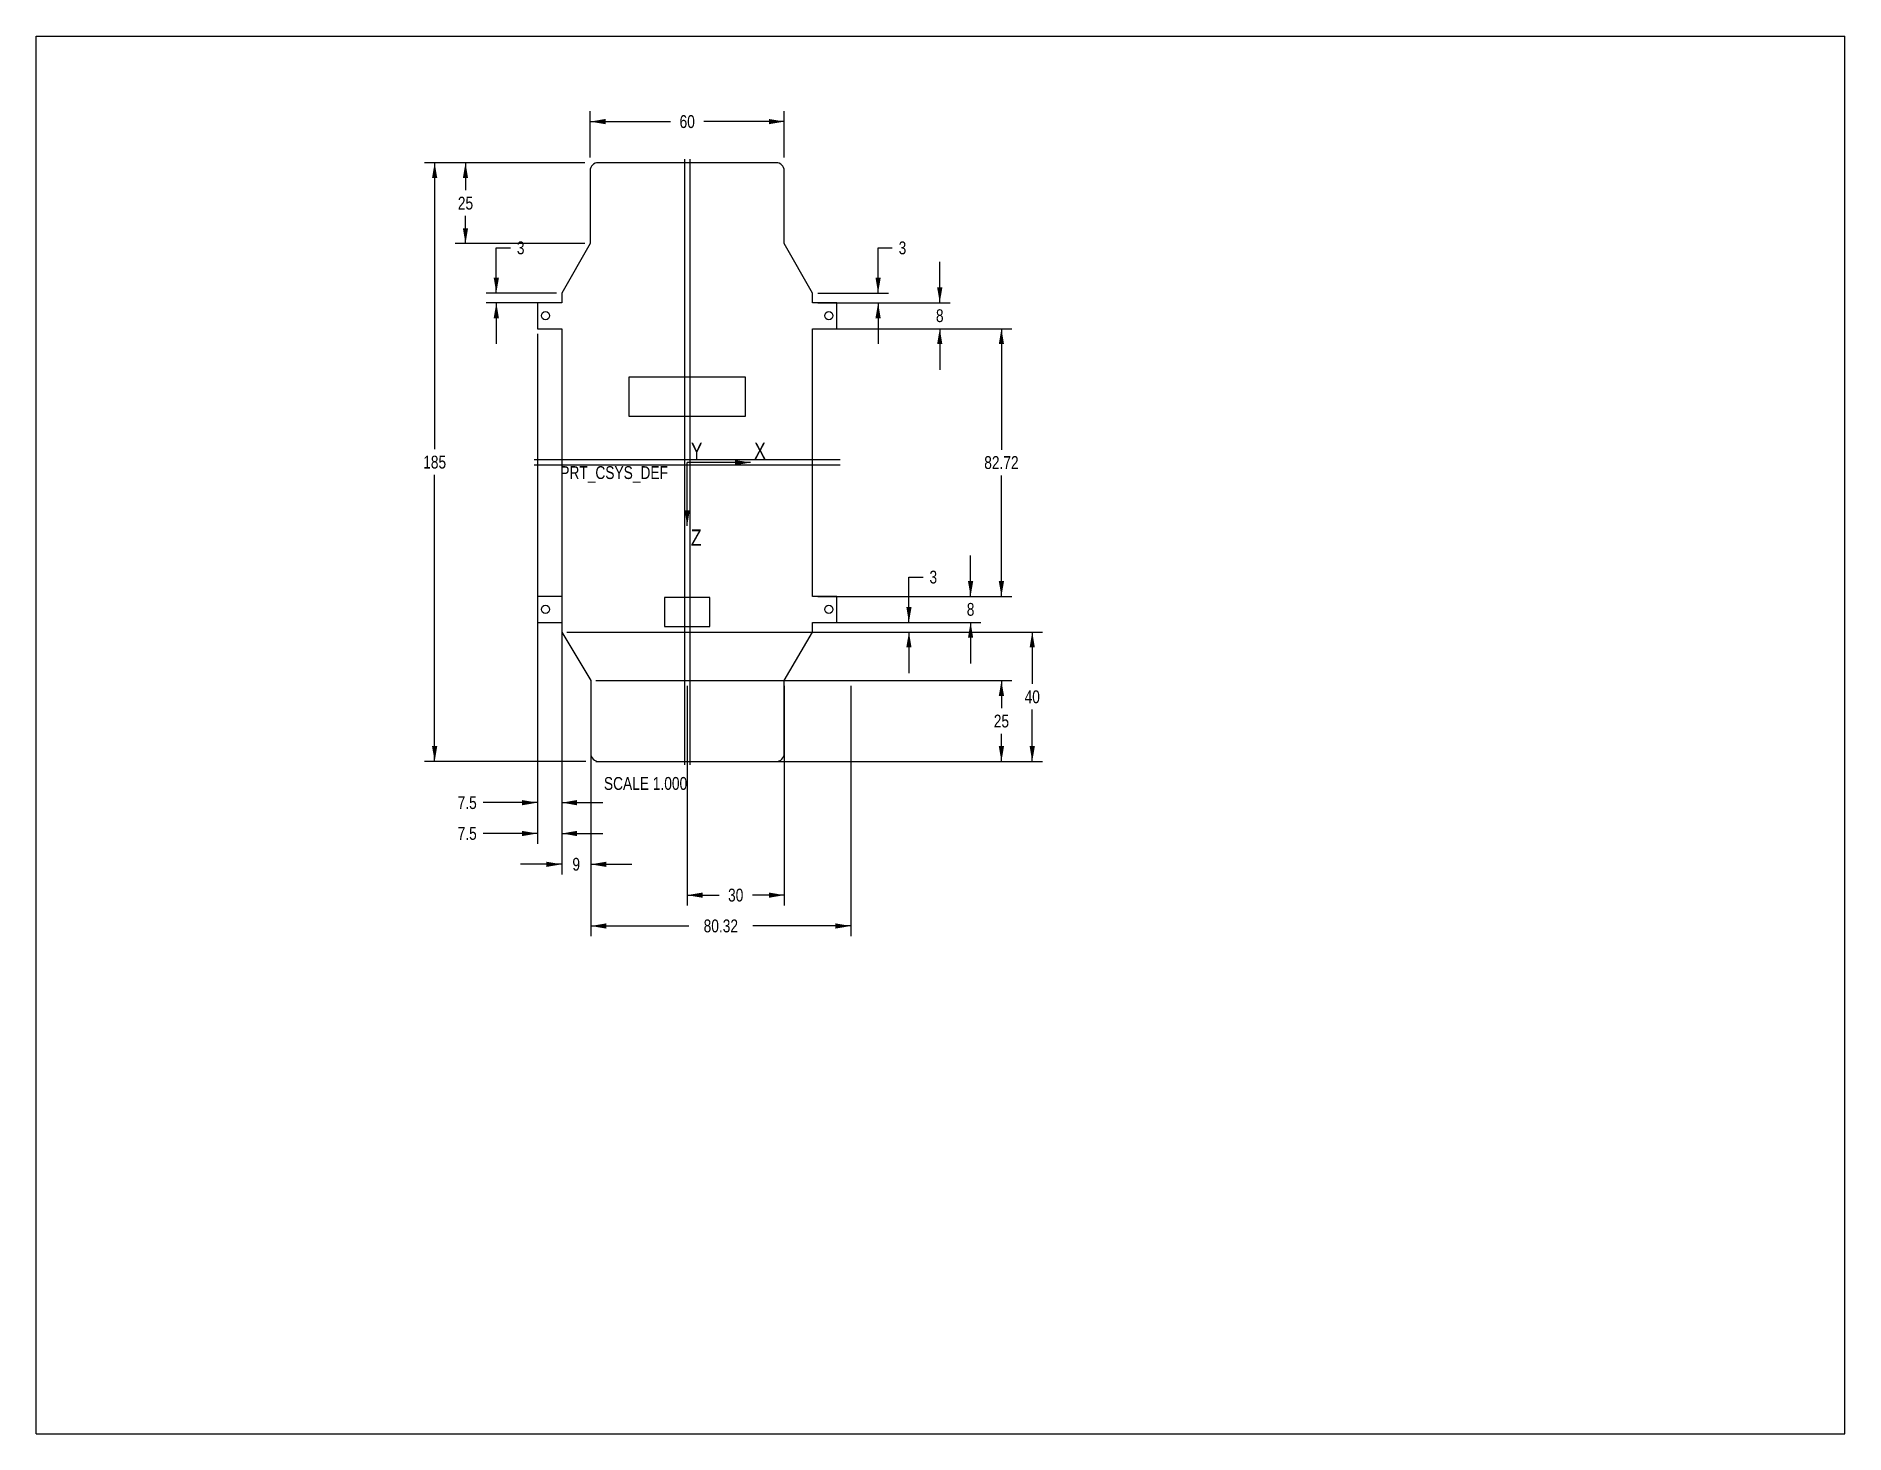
# Model space of a CAD drawing. Header units: inches. Extents: x 0 to 22, y 0 to 17.
import ezdxf

# ---------------------------------------------------------------- set-up
doc = ezdxf.new("R2010")
doc.units = ezdxf.units.IN
doc.header["$LTSCALE"] = 1.21
doc.header["$MEASUREMENT"] = 0
doc.layers.get('0').update_dxf_attribs({"linetype": 'CONTINUOUS'})
for name, color, linetype in [('01___PRT_ALL_DTM_PLN', 7, 'CONTINUOUS'), ('02___PRT_ALL_AXES', 7, 'CONTINUOUS'), ('05___PRT_ALL_DTM_CSYS', 7, 'CONTINUOUS')]:
    doc.layers.add(name, color=color, linetype=linetype)
doc.styles.get("Standard").update_dxf_attribs({"font": 'txt', "width": 0.8})
doc.dimstyles.new('DIMSTYLE_1', dxfattribs={"dimtxt": 0.15625, "dimasz": 0.1875, "dimexe": 0.125, "dimexo": 0.0625, "dimgap": 0.078125, "dimtad": 0, "dimtih": 1, "dimtoh": 1, "dimzin": 4, "dimdsep": 46, "dimtxsty": 'STANDARD', "dimblk": '_FILLED', "dimblk1": '_FILLED', "dimblk2": '_FILLED', "dimcen": 0.09, "dimazin": 1, "dimtfac": 1, "dimtofl": 0, "dimtmove": 0, "dimatfit": 3, "dimldrblk": '_FILLED', "dimfxl": 1, "dimtolj": 1, "dimtzin": 4, "dimarcsym": 0})

# ---------------------------------------------------------------- blocks, each defined once
blk = doc.blocks.new('_FILLED')
at = {"color": 0, "linetype": 'BYBLOCK'}
blk.add_solid([(0, 0), (-1, 0.17), (-1, -0.17)], dxfattribs=at)
blk = doc.blocks.new('*D0')
at = {"color": 2, "linetype": 'CONTINUOUS'}
for p, q in [((10.241, 13.875), (10.241, 14.425)), ((10.241, 14.425), (10.413, 14.425)), ((9.508, 13.875), (10.366, 13.875)), ((9.508, 13.757), (10.366, 13.757)), ((10.241, 13.757), (10.241, 13.257))]:
    blk.add_line(p, q, dxfattribs=at)
at = {"color": 2, "linetype": 'CONTINUOUS', "xscale": 0.1875, "yscale": 0.1875, "zscale": 0.1875}
for p, rotation in [((10.241, 13.875), 270), ((10.241, 13.757), 90)]:
    blk.add_blockref('_FILLED', p, dxfattribs=dict(at, rotation=rotation))
at = {"color": 2, "linetype": 'CONTINUOUS', "insert": (10.491, 14.503), "char_height": 0.156, "width": 0.125, "attachment_point": 1, "line_spacing_factor": 0.9}
blk.add_mtext('3', dxfattribs=at)
blk = doc.blocks.new('*D1')
at = {"color": 2, "linetype": 'CONTINUOUS'}
for p, q in [((6.809, 9.162), (11.866, 9.162)), ((11.741, 9.162), (11.741, 8.826)), ((11.741, 8.177), (11.741, 8.513)), ((6.809, 8.177), (11.866, 8.177))]:
    blk.add_line(p, q, dxfattribs=at)
at = {"color": 2, "linetype": 'CONTINUOUS', "xscale": 0.1875, "yscale": 0.1875, "zscale": 0.1875}
for p, rotation in [((11.741, 9.162), 90), ((11.741, 8.177), 270)]:
    blk.add_blockref('_FILLED', p, dxfattribs=dict(at, rotation=rotation))
at = {"color": 2, "linetype": 'CONTINUOUS', "insert": (11.741, 8.748), "char_height": 0.1562, "width": 0.25, "attachment_point": 2, "line_spacing_factor": 0.9}
blk.add_mtext('25', dxfattribs=at)
blk = doc.blocks.new('*D2')
at = {"color": 2, "linetype": 'CONTINUOUS'}
for p, q in [((6.392, 9.69), (6.392, 6.802)), ((6.747, 9.099), (6.747, 6.802)), ((6.392, 6.927), (5.892, 6.927)), ((6.747, 6.927), (7.247, 6.927))]:
    blk.add_line(p, q, dxfattribs=at)
at = {"color": 2, "linetype": 'CONTINUOUS', "xscale": 0.1875, "yscale": 0.1875, "zscale": 0.1875}
blk.add_blockref('_FILLED', (6.392, 6.927), dxfattribs=at)
at = {"color": 2, "linetype": 'CONTINUOUS', "xscale": 0.1875, "yscale": 0.1875, "zscale": 0.1875, "rotation": 180}
blk.add_blockref('_FILLED', (6.747, 6.927), dxfattribs=at)
at = {"color": 2, "linetype": 'CONTINUOUS', "insert": (6.569, 7.006), "char_height": 0.156, "width": 0.125, "attachment_point": 2, "line_spacing_factor": 0.9}
blk.add_mtext('9', dxfattribs=at)
blk = doc.blocks.new('*D3')
at = {"color": 2, "linetype": 'CONTINUOUS'}
for p, q in [((7.919, 9.099), (7.919, 6.427)), ((9.1, 9.099), (9.1, 6.427)), ((7.919, 6.552), (8.306, 6.552)), ((9.1, 6.552), (8.712, 6.552))]:
    blk.add_line(p, q, dxfattribs=at)
at = {"color": 2, "linetype": 'CONTINUOUS', "xscale": 0.1875, "yscale": 0.1875, "zscale": 0.1875, "rotation": 180}
blk.add_blockref('_FILLED', (7.919, 6.552), dxfattribs=at)
at = {"color": 2, "linetype": 'CONTINUOUS', "xscale": 0.1875, "yscale": 0.1875, "zscale": 0.1875}
blk.add_blockref('_FILLED', (9.1, 6.552), dxfattribs=at)
at = {"color": 2, "linetype": 'CONTINUOUS', "insert": (8.509, 6.631), "char_height": 0.1562, "width": 0.25, "attachment_point": 2, "line_spacing_factor": 0.9}
blk.add_mtext('30', dxfattribs=at)
blk = doc.blocks.new('*D4')
at = {"color": 2, "linetype": 'CONTINUOUS'}
for p, q in [((6.455, 9.752), (12.241, 9.752)), ((12.116, 9.752), (12.116, 9.121)), ((12.116, 8.177), (12.116, 8.809)), ((9.162, 8.177), (12.241, 8.177))]:
    blk.add_line(p, q, dxfattribs=at)
at = {"color": 2, "linetype": 'CONTINUOUS', "xscale": 0.1875, "yscale": 0.1875, "zscale": 0.1875}
for p, rotation in [((12.116, 9.752), 90), ((12.116, 8.177), 270)]:
    blk.add_blockref('_FILLED', p, dxfattribs=dict(at, rotation=rotation))
at = {"color": 2, "linetype": 'CONTINUOUS', "insert": (12.116, 9.043), "char_height": 0.1562, "width": 0.25, "attachment_point": 2, "line_spacing_factor": 0.9}
blk.add_mtext('40', dxfattribs=at)
blk = doc.blocks.new('*D5')
at = {"color": 2, "linetype": 'CONTINUOUS'}
for p, q in [((6.738, 15.523), (6.738, 16.086)), ((9.1, 15.523), (9.1, 16.086)), ((6.738, 15.961), (7.716, 15.961)), ((9.1, 15.961), (8.122, 15.961))]:
    blk.add_line(p, q, dxfattribs=at)
at = {"color": 2, "linetype": 'CONTINUOUS', "xscale": 0.1875, "yscale": 0.1875, "zscale": 0.1875, "rotation": 180}
blk.add_blockref('_FILLED', (6.738, 15.961), dxfattribs=at)
at = {"color": 2, "linetype": 'CONTINUOUS', "xscale": 0.1875, "yscale": 0.1875, "zscale": 0.1875}
blk.add_blockref('_FILLED', (9.1, 15.961), dxfattribs=at)
at = {"color": 2, "linetype": 'CONTINUOUS', "insert": (7.919, 16.039), "char_height": 0.1562, "width": 0.25, "attachment_point": 2, "line_spacing_factor": 0.9}
blk.add_mtext('60', dxfattribs=at)
blk = doc.blocks.new('*D6')
at = {"color": 2, "linetype": 'CONTINUOUS'}
for p, q in [((6.675, 15.461), (5.097, 15.461)), ((5.222, 15.461), (5.222, 15.125)), ((5.222, 14.477), (5.222, 14.813)), ((6.675, 14.477), (5.097, 14.477))]:
    blk.add_line(p, q, dxfattribs=at)
at = {"color": 2, "linetype": 'CONTINUOUS', "xscale": 0.1875, "yscale": 0.1875, "zscale": 0.1875}
for p, rotation in [((5.222, 15.461), 90), ((5.222, 14.477), 270)]:
    blk.add_blockref('_FILLED', p, dxfattribs=dict(at, rotation=rotation))
at = {"color": 2, "linetype": 'CONTINUOUS', "insert": (5.222, 15.047), "char_height": 0.1562, "width": 0.25, "attachment_point": 2, "line_spacing_factor": 0.9}
blk.add_mtext('25', dxfattribs=at)
blk = doc.blocks.new('*D7')
at = {"color": 2, "linetype": 'CONTINUOUS'}
for p, q in [((6.097, 13.38), (6.097, 7.177)), ((6.392, 13.38), (6.392, 7.177)), ((6.097, 7.302), (5.438, 7.302)), ((6.392, 7.302), (6.892, 7.302))]:
    blk.add_line(p, q, dxfattribs=at)
at = {"color": 2, "linetype": 'CONTINUOUS', "xscale": 0.1875, "yscale": 0.1875, "zscale": 0.1875}
blk.add_blockref('_FILLED', (6.097, 7.302), dxfattribs=at)
at = {"color": 2, "linetype": 'CONTINUOUS', "xscale": 0.1875, "yscale": 0.1875, "zscale": 0.1875, "rotation": 180}
blk.add_blockref('_FILLED', (6.392, 7.302), dxfattribs=at)
at = {"color": 2, "linetype": 'CONTINUOUS', "insert": (5.359, 7.381), "char_height": 0.1562, "width": 0.375, "attachment_point": 3, "line_spacing_factor": 0.9}
blk.add_mtext('7.5', dxfattribs=at)
blk = doc.blocks.new('*D8')
at = {"color": 2, "linetype": 'CONTINUOUS'}
for p, q in [((5.597, 13.875), (5.597, 14.425)), ((5.597, 14.425), (5.769, 14.425)), ((6.33, 13.875), (5.472, 13.875)), ((6.33, 13.757), (5.472, 13.757)), ((5.597, 13.757), (5.597, 13.257))]:
    blk.add_line(p, q, dxfattribs=at)
at = {"color": 2, "linetype": 'CONTINUOUS', "xscale": 0.1875, "yscale": 0.1875, "zscale": 0.1875}
for p, rotation in [((5.597, 13.875), 270), ((5.597, 13.757), 90)]:
    blk.add_blockref('_FILLED', p, dxfattribs=dict(at, rotation=rotation))
at = {"color": 2, "linetype": 'CONTINUOUS', "insert": (5.847, 14.503), "char_height": 0.156, "width": 0.125, "attachment_point": 1, "line_spacing_factor": 0.9}
blk.add_mtext('3', dxfattribs=at)
blk = doc.blocks.new('*D9')
at = {"color": 2, "linetype": 'CONTINUOUS'}
for p, q in [((10.991, 13.757), (10.991, 14.257)), ((9.803, 13.757), (11.116, 13.757)), ((9.803, 13.442), (11.116, 13.442)), ((10.991, 13.442), (10.991, 12.942))]:
    blk.add_line(p, q, dxfattribs=at)
at = {"color": 2, "linetype": 'CONTINUOUS', "xscale": 0.1875, "yscale": 0.1875, "zscale": 0.1875}
for p, rotation in [((10.991, 13.757), 270), ((10.991, 13.442), 90)]:
    blk.add_blockref('_FILLED', p, dxfattribs=dict(at, rotation=rotation))
at = {"color": 2, "linetype": 'CONTINUOUS', "insert": (10.991, 13.678), "char_height": 0.156, "width": 0.125, "attachment_point": 2, "line_spacing_factor": 0.9}
blk.add_mtext('8', dxfattribs=at)
blk = doc.blocks.new('*D10')
at = {"color": 2, "linetype": 'CONTINUOUS'}
for p, q in [((6.097, 10.123), (6.097, 7.552)), ((6.392, 10.123), (6.392, 7.552)), ((6.097, 7.677), (5.438, 7.677)), ((6.392, 7.677), (6.892, 7.677))]:
    blk.add_line(p, q, dxfattribs=at)
at = {"color": 2, "linetype": 'CONTINUOUS', "xscale": 0.1875, "yscale": 0.1875, "zscale": 0.1875}
blk.add_blockref('_FILLED', (6.097, 7.677), dxfattribs=at)
at = {"color": 2, "linetype": 'CONTINUOUS', "xscale": 0.1875, "yscale": 0.1875, "zscale": 0.1875, "rotation": 180}
blk.add_blockref('_FILLED', (6.392, 7.677), dxfattribs=at)
at = {"color": 2, "linetype": 'CONTINUOUS', "insert": (5.359, 7.756), "char_height": 0.1562, "width": 0.375, "attachment_point": 3, "line_spacing_factor": 0.9}
blk.add_mtext('7.5', dxfattribs=at)
blk = doc.blocks.new('*D11')
at = {"color": 2, "linetype": 'CONTINUOUS'}
for p, q in [((11.366, 10.185), (11.366, 10.685)), ((9.803, 10.185), (11.491, 10.185)), ((9.803, 9.87), (11.491, 9.87)), ((11.366, 9.87), (11.366, 9.37))]:
    blk.add_line(p, q, dxfattribs=at)
at = {"color": 2, "linetype": 'CONTINUOUS', "xscale": 0.1875, "yscale": 0.1875, "zscale": 0.1875}
for p, rotation in [((11.366, 10.185), 270), ((11.366, 9.87), 90)]:
    blk.add_blockref('_FILLED', p, dxfattribs=dict(at, rotation=rotation))
at = {"color": 2, "linetype": 'CONTINUOUS', "insert": (11.366, 10.106), "char_height": 0.156, "width": 0.125, "attachment_point": 2, "line_spacing_factor": 0.9}
blk.add_mtext('8', dxfattribs=at)
blk = doc.blocks.new('*D12')
at = {"color": 2, "linetype": 'CONTINUOUS'}
for p, q in [((10.616, 9.87), (10.616, 10.42)), ((10.616, 10.42), (10.788, 10.42)), ((9.508, 9.87), (10.741, 9.87)), ((9.508, 9.752), (10.741, 9.752)), ((10.616, 9.752), (10.616, 9.252))]:
    blk.add_line(p, q, dxfattribs=at)
at = {"color": 2, "linetype": 'CONTINUOUS', "xscale": 0.1875, "yscale": 0.1875, "zscale": 0.1875}
for p, rotation in [((10.616, 9.87), 270), ((10.616, 9.752), 90)]:
    blk.add_blockref('_FILLED', p, dxfattribs=dict(at, rotation=rotation))
at = {"color": 2, "linetype": 'CONTINUOUS', "insert": (10.866, 10.499), "char_height": 0.156, "width": 0.125, "attachment_point": 1, "line_spacing_factor": 0.9}
blk.add_mtext('3', dxfattribs=at)
blk = doc.blocks.new('*D13')
at = {"color": 2, "linetype": 'CONTINUOUS'}
for p, q in [((6.747, 9.099), (6.747, 6.052)), ((9.909, 9.099), (9.909, 6.052)), ((6.747, 6.177), (7.937, 6.177)), ((9.909, 6.177), (8.718, 6.177))]:
    blk.add_line(p, q, dxfattribs=at)
at = {"color": 2, "linetype": 'CONTINUOUS', "xscale": 0.1875, "yscale": 0.1875, "zscale": 0.1875, "rotation": 180}
blk.add_blockref('_FILLED', (6.747, 6.177), dxfattribs=at)
at = {"color": 2, "linetype": 'CONTINUOUS', "xscale": 0.1875, "yscale": 0.1875, "zscale": 0.1875}
blk.add_blockref('_FILLED', (9.909, 6.177), dxfattribs=at)
at = {"color": 2, "linetype": 'CONTINUOUS', "insert": (8.328, 6.256), "char_height": 0.1562, "width": 0.625, "attachment_point": 2, "line_spacing_factor": 0.9}
blk.add_mtext('80.32', dxfattribs=at)
blk = doc.blocks.new('*D14')
at = {"color": 2, "linetype": 'CONTINUOUS'}
for p, q in [((9.508, 13.442), (11.866, 13.442)), ((11.741, 13.442), (11.741, 11.97)), ((11.741, 10.185), (11.741, 11.657)), ((9.508, 10.185), (11.866, 10.185))]:
    blk.add_line(p, q, dxfattribs=at)
at = {"color": 2, "linetype": 'CONTINUOUS', "xscale": 0.1875, "yscale": 0.1875, "zscale": 0.1875}
for p, rotation in [((11.741, 13.442), 90), ((11.741, 10.185), 270)]:
    blk.add_blockref('_FILLED', p, dxfattribs=dict(at, rotation=rotation))
at = {"color": 2, "linetype": 'CONTINUOUS', "insert": (11.741, 11.892), "char_height": 0.1562, "width": 0.625, "attachment_point": 2, "line_spacing_factor": 0.9}
blk.add_mtext('82.72', dxfattribs=at)
blk = doc.blocks.new('*D15')
at = {"color": 2, "linetype": 'CONTINUOUS'}
for p, q in [((6.675, 15.461), (4.722, 15.461)), ((4.847, 15.461), (4.847, 11.975)), ((4.847, 8.177), (4.847, 11.663)), ((6.684, 8.177), (4.722, 8.177))]:
    blk.add_line(p, q, dxfattribs=at)
at = {"color": 2, "linetype": 'CONTINUOUS', "xscale": 0.1875, "yscale": 0.1875, "zscale": 0.1875}
for p, rotation in [((4.847, 15.461), 90), ((4.847, 8.177), 270)]:
    blk.add_blockref('_FILLED', p, dxfattribs=dict(at, rotation=rotation))
at = {"color": 2, "linetype": 'CONTINUOUS', "insert": (4.847, 11.897), "char_height": 0.1562, "width": 0.375, "attachment_point": 2, "line_spacing_factor": 0.9}
blk.add_mtext('185', dxfattribs=at)

msp = doc.modelspace()

# ---------------------------------------------------------------- linework, layer by layer
at = {"color": 7, "linetype": 'CONTINUOUS'}
for p, q in [((0, 0), (0, 17)), ((0, 17), (22, 17)), ((22, 0), (22, 17)), ((9.001, 15.461), (6.836, 15.461)), ((6.738, 15.363), (6.738, 14.477)), ((9.1, 14.477), (9.1, 15.363)), ((6.738, 14.477), (6.392, 13.875)), ((9.445, 13.875), (9.1, 14.477)), ((6.392, 13.875), (6.392, 13.757)), ((9.445, 13.757), (9.445, 13.875)), ((6.097, 13.757), (6.097, 13.442)), ((6.392, 13.757), (6.097, 13.757)), ((9.741, 13.757), (9.445, 13.757)), ((9.741, 13.442), (9.741, 13.757)), ((6.097, 13.442), (6.392, 13.442)), ((6.392, 13.442), (6.392, 10.185)), ((9.445, 10.185), (9.445, 13.442)), ((9.445, 13.442), (9.741, 13.442)), ((7.21, 12.851), (7.21, 12.378)), ((8.627, 12.851), (7.21, 12.851)), ((8.627, 12.378), (8.627, 12.851)), ((7.21, 12.378), (8.627, 12.378)), ((9.781, 11.847), (6.056, 11.847)), ((6.097, 10.185), (6.097, 9.87)), ((6.392, 10.185), (6.097, 10.185)), ((8.194, 10.171), (7.643, 10.171)), ((7.643, 10.171), (7.643, 9.82)), ((8.194, 9.82), (8.194, 10.171)), ((9.741, 10.185), (9.445, 10.185)), ((9.741, 9.87), (9.741, 10.185)), ((6.097, 9.87), (6.392, 9.87)), ((6.392, 9.87), (6.392, 9.752)), ((6.392, 9.752), (6.747, 9.162)), ((7.643, 9.82), (8.194, 9.82)), ((9.1, 9.162), (9.445, 9.752)), ((9.445, 9.87), (9.741, 9.87)), ((9.445, 9.752), (9.445, 9.87)), ((6.747, 9.162), (6.747, 8.276)), ((9.1, 8.276), (9.1, 9.162)), ((6.845, 8.177), (9.001, 8.177)), ((0, 0), (22, 0))]:
    msp.add_line(p, q, dxfattribs=at)
at = {"color": 9, "linetype": 'CONTINUOUS'}
msp.add_line((9.781, 11.781), (6.056, 11.781), dxfattribs=at)
at = {"color": 7, "linetype": 'CONTINUOUS'}
for centre, start, end in [((6.836, 15.363), 90, 180), ((9.001, 15.363), 0, 90), ((6.845, 8.276), 180, 270), ((9.001, 8.276), 270, 360)]:
    msp.add_arc(centre, 0.0984, start, end, dxfattribs=at)
at = {"layer": '01___PRT_ALL_DTM_PLN', "color": 9, "linetype": 'CONTINUOUS'}
for p, q in [((7.886, 15.502), (7.886, 8.137)), ((9.781, 11.847), (6.056, 11.847))]:
    msp.add_line(p, q, dxfattribs=at)
at = {"layer": '01___PRT_ALL_DTM_PLN', "color": 7, "linetype": 'CONTINUOUS'}
for p, q in [((7.952, 15.502), (7.952, 8.137)), ((9.781, 11.781), (6.056, 11.781))]:
    msp.add_line(p, q, dxfattribs=at)
at = {"layer": '02___PRT_ALL_AXES', "color": 7, "linetype": 'CONTINUOUS'}
for centre in [(6.195, 13.6), (9.642, 13.6), (6.195, 10.028), (9.642, 10.028)]:
    msp.add_circle(centre, 0.0492, dxfattribs=at)
at = {"layer": '05___PRT_ALL_DTM_CSYS', "color": 7, "linetype": 'CONTINUOUS', "true_color": 0xff3333}
msp.add_line((8.689, 11.814), (7.919, 11.814), dxfattribs=at)
at = {"layer": '05___PRT_ALL_DTM_CSYS', "color": 7, "linetype": 'CONTINUOUS', "true_color": 0x33ffff}
msp.add_line((7.919, 11.044), (7.919, 11.814), dxfattribs=at)
at = {"layer": '05___PRT_ALL_DTM_CSYS', "color": 7, "linetype": 'CONTINUOUS', "true_color": 0xff3333}
msp.add_solid([(8.689, 11.814), (8.501, 11.782), (8.501, 11.845)], dxfattribs=at)
at = {"layer": '05___PRT_ALL_DTM_CSYS', "color": 7, "linetype": 'CONTINUOUS', "true_color": 0x33ffff}
msp.add_solid([(7.919, 11.044), (7.888, 11.231), (7.95, 11.231)], dxfattribs=at)

# ---------------------------------------------------------------- texts
at = {"color": 2, "linetype": 'CONTINUOUS', "insert": (7.919, 7.989), "char_height": 0.15625, "width": 1.375, "attachment_point": 3, "line_spacing_factor": 0.9}
msp.add_mtext('SCALE 1.000', dxfattribs=at)
at = {"layer": '05___PRT_ALL_DTM_CSYS', "color": 7, "linetype": 'CONTINUOUS', "true_color": 0x33ff33, "insert": (7.963, 12.057), "char_height": 0.199, "width": 0.15911, "attachment_point": 1, "line_spacing_factor": 0.9}
msp.add_mtext('Y', dxfattribs=at)
at = {"layer": '05___PRT_ALL_DTM_CSYS', "color": 7, "linetype": 'CONTINUOUS', "true_color": 0xff3333, "insert": (8.733, 12.057), "char_height": 0.199, "width": 0.15911, "attachment_point": 1, "line_spacing_factor": 0.9}
msp.add_mtext('X', dxfattribs=at)
at = {"layer": '05___PRT_ALL_DTM_CSYS', "color": 7, "linetype": 'CONTINUOUS', "insert": (6.375, 11.77), "char_height": 0.15625, "width": 1.5, "attachment_point": 1, "line_spacing_factor": 0.9}
msp.add_mtext('PRT_CSYS_DEF', dxfattribs=at)
at = {"layer": '05___PRT_ALL_DTM_CSYS', "color": 7, "linetype": 'CONTINUOUS', "true_color": 0x33ffff, "insert": (7.963, 11), "char_height": 0.199, "width": 0.15911, "attachment_point": 1, "line_spacing_factor": 0.9}
msp.add_mtext('Z', dxfattribs=at)

# ---------------------------------------------------------------- dimensions: what is measured, and where the dimension line sits
at = {"color": 2, "linetype": 'CONTINUOUS'}
for base, p1, p2, picture, middle in [((9.1, 15.961), (6.738, 15.461), (9.1, 15.461), '*D5', (7.919, 15.961)), ((6.3922, 7.3025), (6.0969, 13.442), (6.3922, 13.442), '*D7', (5.1758, 7.3025)), ((6.3922, 7.6775), (6.0969, 10.1853), (6.3922, 10.1853), '*D10', (5.1758, 7.6775)), ((6.7465, 6.9275), (6.3922, 9.7523), (6.7465, 9.1617), '*D2', (6.5694, 6.9275)), ((9.909, 6.177), (6.747, 9.162), (9.909, 9.162), '*D13', (8.324, 6.177))]:
    dim = msp.add_linear_dim(base=base, p1=p1, p2=p2, dimstyle='DIMSTYLE_1', dxfattribs=at)
    dim.commit()
    dim.dimension.update_dxf_attribs({"geometry": picture, "text_midpoint": middle, "dimtype": 160})
for base, p1, p2, angle, picture, middle in [((4.847, 15.461), (6.747, 8.177), (6.738, 15.461), 90, '*D15', (4.866, 11.819)), ((5.222, 14.477), (6.738, 15.461), (6.738, 14.477), 270, '*D6', (5.226, 14.969)), ((5.597, 13.875), (6.392, 13.757), (6.392, 13.875), 90, '*D8', (5.913, 14.425)), ((10.241, 13.757), (9.445, 13.875), (9.445, 13.757), 270, '*D0', (10.557, 14.425)), ((10.99063, 13.44204), (9.74063, 13.757), (9.74063, 13.44204), 270, '*D9', (10.99063, 13.59952)), ((11.741, 10.185), (9.445, 13.442), (9.445, 10.185), 270, '*D14', (11.737, 11.814)), ((11.3656, 9.8704), (9.7406, 10.1853), (9.7406, 9.8704), 270, '*D11', (11.3656, 10.0279)), ((10.616, 9.752), (9.445, 9.87), (9.445, 9.752), 270, '*D12', (10.932, 10.42)), ((12.1156, 9.7523), (9.0999, 8.1775), (6.3922, 9.7523), 90, '*D4', (12.1156, 8.9649)), ((11.7406, 9.1617), (6.7465, 8.1775), (6.7465, 9.1617), 90, '*D1', (11.7445, 8.6696)), ((7.919, 6.552), (9.1, 9.162), (7.919, 9.162), 180, '*D3', (8.509, 6.552))]:
    dim = msp.add_linear_dim(base=base, p1=p1, p2=p2, angle=angle, dimstyle='DIMSTYLE_1', dxfattribs=at)
    dim.commit()
    dim.dimension.update_dxf_attribs({"geometry": picture, "text_midpoint": middle, "dimtype": 160})

doc.saveas('drawing.dxf')
